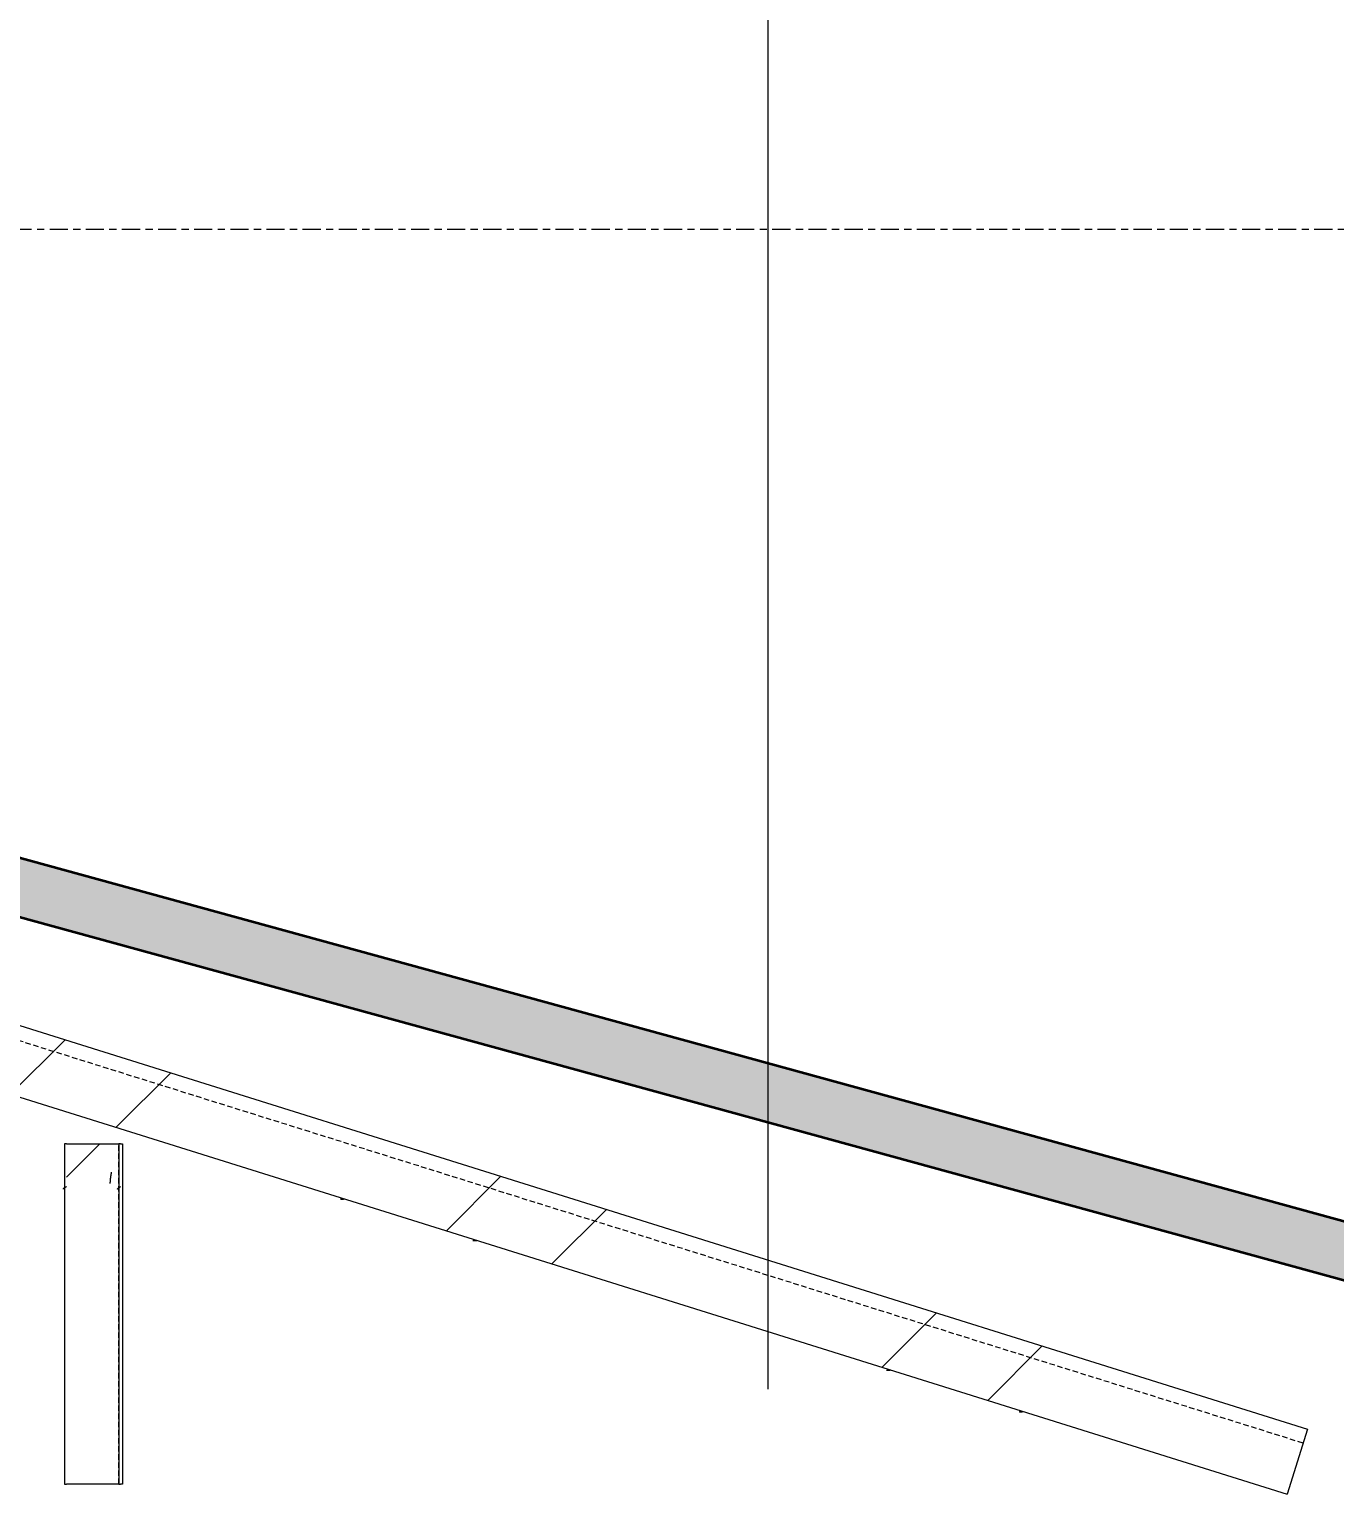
# Model space of a CAD drawing. Header units: centimetres. Extents: x -6111 to 13767, y -285 to 1600.
# Drawn here: x -4830.5 to -4715.8, y 966.2 to 1095.1 of the extents above; entities that cross this region are included whole.
import ezdxf

# ---------------------------------------------------------------- set-up
doc = ezdxf.new("R2010")
doc.units = ezdxf.units.CM
doc.linetypes.add('Centre', pattern=[3.175, 0.635, -0.475, 1.59, -0.475])
doc.linetypes.add('Hidden', pattern=[0.714375, 0.47625, -0.238125])
for name, color, linetype, lineweight in [('A-ANNO-DIMS', 7, 'Continuous', 9), ('A-ANNO-DIMS-100', 7, 'Continuous', 9), ('A-FLOR-LEVL', 7, 'Continuous', 9), ('A-ROOF', 7, 'Continuous', 9), ('A-ROOF-PATT', 7, 'Continuous', 35), ('S-BEAM', 7, 'Continuous', 9)]:
    doc.layers.add(name, color=color, linetype=linetype, lineweight=lineweight)
doc.styles.add('Century Gothic_1', font='GOTHIC.TTF', dxfattribs={"height": 15})
doc.dimstyles.new('FCA_N_Cotas_E100', dxfattribs={"dimscale": 30.48, "dimtxt": 15.662524, "dimasz": 0.492126, "dimexe": 0.656168, "dimexo": 0.656168, "dimgap": 0.032808, "dimtad": 1, "dimlfac": 0.01, "dimrnd": 0.01, "dimzin": 0, "dimdsep": 46, "dimtxsty": 'Century Gothic_1', "dimblk1": 'OBLIQUE', "dimblk2": 'OBLIQUE', "dimsah": 1, "dimcen": 0.09, "dimdle": 0.656168, "dimadec": 3, "dimazin": 2, "dimtfac": 1, "dimtdec": 4, "dimtix": 1, "dimtmove": 0, "dimatfit": 3, "dimfxl": 1, "dimtvp": 1, "dimtolj": 1, "dimtzin": 0, "dimarcsym": 2})
pattern_1 = [(45, (0, 0), (-25.14472, 25.14472), []), (45, (0, 38.1), (-25.14472, 25.14472), [])]

# ---------------------------------------------------------------- blocks, each defined once
blk = doc.blocks.new('PQ_RVR_ARQ-01_ZZ_ZZ_MO_T_A_rvt-1-Elevación Eje 1')
at = {"layer": 'A-ROOF-PATT', "lineweight": 9, "true_color": 0xeaeaea}
h = blk.add_hatch(color=254, dxfattribs=at)
h.paths.add_polyline_path([(-4662.32, 970.65), (-4662.32, 975.83), (-5071.41, 1088.14), (-5080.46, 1085.6), (-5071.75, 1082.87), (-5071.43, 1082.96), (-4676.26, 974.47)])
h.paths.add_polyline_path([(-5486.76, 971.67), (-5316.05, 1017.41), (-5202.33, 1053.06), (-5486.76, 976.84)])
h.paths.add_polyline_path([(-5177.91, 1054.42), (-5093.21, 1077.12), (-5093.13, 1079.7), (-5088.13, 1079.7), (-5088.13, 1078.48), (-5082.57, 1079.97), (-5089.49, 1082.14), (-5133.84, 1068.24)])
at = {"layer": 'A-ROOF', "color": 254, "lineweight": 35, "true_color": 0xcccccc}
for p, q in [((-4662.32, 975.83), (-5071.41, 1088.14)), ((-5071.43, 1082.96), (-4676.76, 974.61))]:
    blk.add_line(p, q, dxfattribs=at)
blk = doc.blocks.new('C Shapes - C8x16-1788155-Elevación Eje 1')
at = {"layer": 'S-BEAM', "linetype": 'Hidden'}
blk.add_line((-4718.55, 970.79), (-5089.49, 1087.07), dxfattribs=at)
blk = doc.blocks.new('FP_8-Elevación Eje 1')
at = {"layer": 'S-BEAM', "color": 9, "true_color": 0xc0c0c0}
for p, q in [((-4803.13, 992.25), (-4803.12, 992.25)), ((-4803.12, 992.25), (-4803.1, 992.25)), ((-4803.1, 992.25), (-4803.09, 992.24)), ((-4803.09, 992.24), (-4803.07, 992.24)), ((-4803.07, 992.24), (-4803.06, 992.24)), ((-4803.06, 992.24), (-4803.04, 992.24)), ((-4803.04, 992.24), (-4803.02, 992.23)), ((-4803.02, 992.23), (-4803.01, 992.23)), ((-4803.01, 992.23), (-4802.99, 992.23)), ((-4802.99, 992.23), (-4802.97, 992.23)), ((-4802.97, 992.23), (-4802.96, 992.23)), ((-4802.96, 992.23), (-4802.94, 992.23)), ((-4802.94, 992.23), (-4802.92, 992.23)), ((-4802.92, 992.23), (-4802.91, 992.24)), ((-4802.91, 992.24), (-4802.89, 992.24)), ((-4802.89, 992.24), (-4802.87, 992.24)), ((-4802.87, 992.24), (-4802.86, 992.24)), ((-4802.86, 992.24), (-4802.84, 992.25)), ((-4802.84, 992.25), (-4802.82, 992.25)), ((-4802.82, 992.25), (-4802.8, 992.25)), ((-4802.8, 992.25), (-4802.79, 992.26)), ((-4802.79, 992.26), (-4802.77, 992.26)), ((-4791.15, 988.61), (-4791.14, 988.62)), ((-4791.5, 988.61), (-4791.49, 988.6)), ((-4791.49, 988.6), (-4791.47, 988.6)), ((-4791.47, 988.6), (-4791.46, 988.6)), ((-4791.46, 988.6), (-4791.44, 988.59)), ((-4791.44, 988.59), (-4791.42, 988.59)), ((-4791.42, 988.59), (-4791.41, 988.59)), ((-4791.41, 988.59), (-4791.39, 988.59)), ((-4791.39, 988.59), (-4791.38, 988.59)), ((-4791.38, 988.59), (-4791.36, 988.59)), ((-4791.36, 988.59), (-4791.34, 988.59)), ((-4791.34, 988.59), (-4791.33, 988.59)), ((-4791.33, 988.59), (-4791.31, 988.59)), ((-4791.31, 988.59), (-4791.29, 988.59)), ((-4791.29, 988.59), (-4791.28, 988.59)), ((-4791.28, 988.59), (-4791.26, 988.59)), ((-4791.26, 988.59), (-4791.24, 988.59)), ((-4791.24, 988.59), (-4791.23, 988.6)), ((-4791.23, 988.6), (-4791.21, 988.6)), ((-4791.21, 988.6), (-4791.19, 988.6)), ((-4791.19, 988.6), (-4791.17, 988.61)), ((-4791.17, 988.61), (-4791.15, 988.61)), ((-4755.15, 977.21), (-4755.13, 977.21)), ((-4755.13, 977.21), (-4755.12, 977.2)), ((-4755.12, 977.2), (-4755.1, 977.2)), ((-4755.1, 977.2), (-4755.08, 977.2)), ((-4755.08, 977.2), (-4755.07, 977.2)), ((-4755.07, 977.2), (-4755.05, 977.19)), ((-4755.05, 977.19), (-4755.04, 977.19)), ((-4755.04, 977.19), (-4755.02, 977.19)), ((-4755.02, 977.19), (-4755, 977.19)), ((-4755, 977.19), (-4754.99, 977.19)), ((-4754.99, 977.19), (-4754.97, 977.19)), ((-4754.97, 977.19), (-4754.95, 977.19)), ((-4754.95, 977.19), (-4754.94, 977.19)), ((-4754.94, 977.19), (-4754.92, 977.19)), ((-4754.92, 977.19), (-4754.9, 977.2)), ((-4754.9, 977.2), (-4754.89, 977.2)), ((-4754.89, 977.2), (-4754.87, 977.2)), ((-4754.87, 977.2), (-4754.85, 977.2)), ((-4754.85, 977.2), (-4754.83, 977.21)), ((-4754.83, 977.21), (-4754.82, 977.21)), ((-4754.82, 977.21), (-4754.8, 977.22)), ((-4754.8, 977.22), (-4754.78, 977.22)), ((-4743.51, 973.57), (-4743.5, 973.56)), ((-4743.5, 973.56), (-4743.48, 973.56)), ((-4743.48, 973.56), (-4743.47, 973.55)), ((-4743.47, 973.55), (-4743.45, 973.55)), ((-4743.45, 973.55), (-4743.44, 973.55)), ((-4743.44, 973.55), (-4743.42, 973.55)), ((-4743.42, 973.55), (-4743.41, 973.55)), ((-4743.41, 973.55), (-4743.39, 973.55)), ((-4743.39, 973.55), (-4743.37, 973.54)), ((-4743.37, 973.54), (-4743.36, 973.54)), ((-4743.36, 973.54), (-4743.34, 973.54)), ((-4743.34, 973.54), (-4743.32, 973.55)), ((-4743.32, 973.55), (-4743.31, 973.55)), ((-4743.31, 973.55), (-4743.29, 973.55)), ((-4743.29, 973.55), (-4743.27, 973.55)), ((-4743.27, 973.55), (-4743.26, 973.55)), ((-4743.26, 973.55), (-4743.24, 973.55)), ((-4743.24, 973.55), (-4743.22, 973.56)), ((-4743.22, 973.56), (-4743.2, 973.56)), ((-4743.2, 973.56), (-4743.19, 973.57)), ((-4743.19, 973.57), (-4743.17, 973.57)), ((-4743.17, 973.57), (-4743.15, 973.57))]:
    blk.add_line(p, q, dxfattribs=at)
blk = doc.blocks.new('FP_16-Elevación Eje 1')
at = {"layer": 'S-BEAM', "color": 9, "true_color": 0xc0c0c0}
for p, q in [((-4823.35, 993.88), (-4823.34, 993.9)), ((-4823.35, 993.86), (-4823.35, 993.88)), ((-4823.35, 993.85), (-4823.35, 993.86)), ((-4823.35, 993.83), (-4823.35, 993.85)), ((-4823.35, 993.82), (-4823.35, 993.83)), ((-4823.35, 993.8), (-4823.35, 993.82)), ((-4823.35, 993.79), (-4823.35, 993.8)), ((-4823.35, 993.77), (-4823.35, 993.79)), ((-4823.35, 993.76), (-4823.35, 993.77)), ((-4823.34, 993.99), (-4823.33, 994.01)), ((-4823.34, 993.97), (-4823.34, 993.99)), ((-4823.34, 993.96), (-4823.34, 993.97)), ((-4823.34, 993.94), (-4823.34, 993.96)), ((-4823.34, 993.93), (-4823.34, 993.94)), ((-4823.34, 993.91), (-4823.34, 993.93)), ((-4823.34, 993.9), (-4823.34, 993.91)), ((-4823.33, 994.08), (-4823.32, 994.1)), ((-4823.33, 994.07), (-4823.33, 994.08)), ((-4823.33, 994.05), (-4823.33, 994.07)), ((-4823.33, 994.04), (-4823.33, 994.05)), ((-4823.33, 994.02), (-4823.33, 994.04)), ((-4823.33, 994.01), (-4823.33, 994.02)), ((-4823.32, 994.15), (-4823.31, 994.16)), ((-4823.32, 994.13), (-4823.32, 994.15)), ((-4823.32, 994.11), (-4823.32, 994.13)), ((-4823.32, 994.1), (-4823.32, 994.11)), ((-4823.31, 994.22), (-4823.3, 994.24)), ((-4823.31, 994.21), (-4823.31, 994.22)), ((-4823.31, 994.19), (-4823.31, 994.21)), ((-4823.31, 994.18), (-4823.31, 994.19)), ((-4823.31, 994.16), (-4823.31, 994.18)), ((-4823.3, 994.29), (-4823.29, 994.3)), ((-4823.3, 994.27), (-4823.3, 994.29)), ((-4823.3, 994.25), (-4823.3, 994.27)), ((-4823.3, 994.24), (-4823.3, 994.25)), ((-4823.29, 994.35), (-4823.28, 994.36)), ((-4823.29, 994.33), (-4823.29, 994.35)), ((-4823.29, 994.32), (-4823.29, 994.33)), ((-4823.29, 994.3), (-4823.29, 994.32)), ((-4823.28, 994.39), (-4823.27, 994.41)), ((-4823.28, 994.38), (-4823.28, 994.39)), ((-4823.28, 994.36), (-4823.28, 994.38)), ((-4823.27, 994.46), (-4823.26, 994.47)), ((-4823.27, 994.44), (-4823.27, 994.46)), ((-4823.27, 994.43), (-4823.27, 994.44)), ((-4823.27, 994.41), (-4823.27, 994.43)), ((-4823.26, 994.52), (-4823.25, 994.53)), ((-4823.26, 994.5), (-4823.26, 994.52)), ((-4823.26, 994.49), (-4823.26, 994.5)), ((-4823.26, 994.47), (-4823.26, 994.49)), ((-4823.25, 994.57), (-4823.24, 994.58)), ((-4823.25, 994.55), (-4823.25, 994.57)), ((-4823.25, 994.53), (-4823.25, 994.55)), ((-4823.24, 994.58), (-4823.24, 994.6)), ((-4823.36, 993.72), (-4823.35, 993.74)), ((-4823.36, 993.71), (-4823.36, 993.72)), ((-4823.36, 993.69), (-4823.36, 993.71)), ((-4823.36, 993.68), (-4823.36, 993.69)), ((-4823.36, 993.66), (-4823.36, 993.68)), ((-4823.36, 993.65), (-4823.36, 993.66)), ((-4823.36, 993.63), (-4823.36, 993.65)), ((-4823.36, 993.62), (-4823.36, 993.63)), ((-4823.35, 993.74), (-4823.35, 993.76))]:
    blk.add_line(p, q, dxfattribs=at)
blk = doc.blocks.new('FP_17-Elevación Eje 1')
at = {"layer": 'S-BEAM'}
blk.add_line((-4822.61, 997.1), (-4822.61, 967.19), dxfattribs=at)
at = {"layer": 'S-BEAM', "color": 9, "true_color": 0xc0c0c0}
for p, q in [((-4822.72, 993.13), (-4822.71, 993.14)), ((-4822.72, 993.12), (-4822.72, 993.13)), ((-4822.72, 993.13), (-4822.72, 993.13)), ((-4822.72, 993.13), (-4822.72, 993.13)), ((-4822.72, 993.11), (-4822.72, 993.12)), ((-4822.72, 993.12), (-4822.72, 993.12)), ((-4822.72, 993.12), (-4822.72, 993.12)), ((-4822.72, 993.1), (-4822.72, 993.11)), ((-4822.72, 993.11), (-4822.72, 993.11)), ((-4822.71, 993.15), (-4822.7, 993.16)), ((-4822.71, 993.14), (-4822.71, 993.15)), ((-4822.71, 993.15), (-4822.71, 993.15)), ((-4822.71, 993.15), (-4822.71, 993.15)), ((-4822.71, 993.14), (-4822.71, 993.14)), ((-4822.7, 993.16), (-4822.7, 993.17)), ((-4822.7, 993.17), (-4822.7, 993.17)), ((-4822.7, 993.17), (-4822.69, 993.17)), ((-4822.7, 993.16), (-4822.7, 993.16)), ((-4822.69, 993.18), (-4822.68, 993.19)), ((-4822.69, 993.17), (-4822.69, 993.18)), ((-4822.69, 993.18), (-4822.69, 993.18)), ((-4822.68, 993.19), (-4822.67, 993.2)), ((-4822.68, 993.19), (-4822.68, 993.19)), ((-4822.68, 993.19), (-4822.68, 993.19)), ((-4822.67, 993.2), (-4822.66, 993.21)), ((-4822.67, 993.2), (-4822.67, 993.2)), ((-4822.66, 993.21), (-4822.65, 993.22)), ((-4822.66, 993.21), (-4822.66, 993.21)), ((-4822.66, 993.21), (-4822.66, 993.21)), ((-4822.65, 993.22), (-4822.65, 993.22)), ((-4822.65, 993.22), (-4822.64, 993.22)), ((-4822.64, 993.22), (-4822.64, 993.23)), ((-4822.64, 993.23), (-4822.63, 993.23)), ((-4822.63, 993.23), (-4822.63, 993.24)), ((-4822.63, 993.24), (-4822.62, 993.24)), ((-4822.62, 993.24), (-4822.61, 993.25)), ((-4822.62, 993.24), (-4822.62, 993.24)), ((-4822.61, 993.25), (-4822.6, 993.26)), ((-4822.61, 993.25), (-4822.61, 993.25)), ((-4822.6, 993.26), (-4822.59, 993.26)), ((-4822.59, 993.26), (-4822.58, 993.27)), ((-4822.59, 993.26), (-4822.59, 993.26)), ((-4822.58, 993.27), (-4822.57, 993.28)), ((-4822.58, 993.27), (-4822.58, 993.27)), ((-4822.57, 993.28), (-4822.56, 993.28)), ((-4822.56, 993.28), (-4822.55, 993.29)), ((-4822.56, 993.28), (-4822.56, 993.28)), ((-4822.55, 993.29), (-4822.55, 993.29)), ((-4822.55, 993.29), (-4822.54, 993.29)), ((-4822.54, 993.29), (-4822.53, 993.3)), ((-4822.53, 993.3), (-4822.52, 993.31)), ((-4822.53, 993.3), (-4822.53, 993.3)), ((-4822.52, 993.31), (-4822.51, 993.31)), ((-4822.51, 993.31), (-4822.5, 993.32)), ((-4822.51, 993.31), (-4822.51, 993.31)), ((-4822.5, 993.32), (-4822.49, 993.32)), ((-4822.49, 993.32), (-4822.49, 993.33)), ((-4822.49, 993.33), (-4822.48, 993.33)), ((-4822.48, 993.33), (-4822.47, 993.33)), ((-4822.47, 993.33), (-4822.47, 993.34)), ((-4822.47, 993.34), (-4822.46, 993.34)), ((-4822.46, 993.34), (-4822.45, 993.35)), ((-4822.45, 993.35), (-4822.45, 993.35))]:
    blk.add_line(p, q, dxfattribs=at)
blk = doc.blocks.new('FP_18-Elevación Eje 1')
at = {"layer": 'S-BEAM'}
blk.add_line((-4827.37, 997.1), (-4827.37, 967.19), dxfattribs=at)
at = {"layer": 'S-BEAM', "color": 9, "true_color": 0xc0c0c0}
for p, q in [((-4827.48, 993.13), (-4827.48, 993.14)), ((-4827.48, 993.14), (-4827.48, 993.14)), ((-4827.48, 993.14), (-4827.47, 993.14)), ((-4827.48, 993.12), (-4827.48, 993.13)), ((-4827.48, 993.13), (-4827.48, 993.13)), ((-4827.48, 993.11), (-4827.48, 993.12)), ((-4827.48, 993.12), (-4827.48, 993.12)), ((-4827.48, 993.12), (-4827.48, 993.12)), ((-4827.48, 993.1), (-4827.48, 993.11)), ((-4827.48, 993.11), (-4827.48, 993.11)), ((-4827.47, 993.15), (-4827.47, 993.16)), ((-4827.47, 993.16), (-4827.46, 993.16)), ((-4827.47, 993.14), (-4827.47, 993.15)), ((-4827.47, 993.15), (-4827.47, 993.15)), ((-4827.47, 993.15), (-4827.47, 993.15)), ((-4827.46, 993.16), (-4827.46, 993.17)), ((-4827.46, 993.17), (-4827.46, 993.17)), ((-4827.46, 993.17), (-4827.45, 993.17)), ((-4827.45, 993.18), (-4827.45, 993.19)), ((-4827.45, 993.19), (-4827.44, 993.19)), ((-4827.45, 993.17), (-4827.45, 993.18)), ((-4827.45, 993.18), (-4827.45, 993.18)), ((-4827.44, 993.19), (-4827.43, 993.2)), ((-4827.44, 993.19), (-4827.44, 993.19)), ((-4827.43, 993.2), (-4827.43, 993.21)), ((-4827.43, 993.21), (-4827.42, 993.21)), ((-4827.43, 993.2), (-4827.43, 993.2)), ((-4827.42, 993.21), (-4827.41, 993.22)), ((-4827.42, 993.21), (-4827.42, 993.21)), ((-4827.41, 993.22), (-4827.41, 993.22)), ((-4827.41, 993.22), (-4827.4, 993.22)), ((-4827.4, 993.22), (-4827.4, 993.23)), ((-4827.4, 993.23), (-4827.39, 993.23)), ((-4827.39, 993.23), (-4827.39, 993.24)), ((-4827.39, 993.24), (-4827.38, 993.24)), ((-4827.38, 993.24), (-4827.37, 993.25)), ((-4827.38, 993.24), (-4827.38, 993.24)), ((-4827.37, 993.25), (-4827.36, 993.26)), ((-4827.37, 993.25), (-4827.37, 993.25)), ((-4827.36, 993.26), (-4827.36, 993.26)), ((-4827.36, 993.26), (-4827.35, 993.26)), ((-4827.35, 993.26), (-4827.34, 993.27)), ((-4827.34, 993.27), (-4827.33, 993.28)), ((-4827.34, 993.27), (-4827.34, 993.27)), ((-4827.33, 993.28), (-4827.33, 993.28)), ((-4827.33, 993.28), (-4827.32, 993.28)), ((-4827.32, 993.28), (-4827.31, 993.29)), ((-4827.31, 993.29), (-4827.3, 993.3)), ((-4827.31, 993.29), (-4827.31, 993.29)), ((-4827.3, 993.3), (-4827.3, 993.3)), ((-4827.3, 993.3), (-4827.29, 993.3)), ((-4827.29, 993.3), (-4827.28, 993.31)), ((-4827.28, 993.31), (-4827.28, 993.31)), ((-4827.28, 993.31), (-4827.27, 993.31)), ((-4827.27, 993.31), (-4827.26, 993.32)), ((-4827.26, 993.32), (-4827.25, 993.33)), ((-4827.26, 993.32), (-4827.26, 993.32)), ((-4827.25, 993.33), (-4827.24, 993.33)), ((-4827.24, 993.33), (-4827.23, 993.34)), ((-4827.24, 993.33), (-4827.24, 993.33)), ((-4827.23, 993.34), (-4827.22, 993.34)), ((-4827.22, 993.34), (-4827.22, 993.35)), ((-4827.22, 993.35), (-4827.21, 993.35))]:
    blk.add_line(p, q, dxfattribs=at)
blk = doc.blocks.new('M_L Equal Angles - L51X51X3_2-1788159-Elevación Eje 1')
at = {"layer": 'S-BEAM', "true_color": 0xc0c0c0}
h = blk.add_hatch(dxfattribs=at)
h.set_pattern_fill('FP_2', color=9, style=0, pattern_type=2)
h.set_pattern_definition(pattern_1)
h.paths.add_polyline_path([(-4823.24, 967.19), (-4823.24, 997.1), (-4827.21, 997.1), (-4827.21, 967.19), (-4825.37, 967.19)])
at = {"layer": 'S-BEAM'}
for p, q in [((-4827.21, 997.1), (-4827.37, 997.1)), ((-4827.21, 997.1), (-4823.24, 997.1)), ((-4823.24, 997.1), (-4822.61, 997.1)), ((-4822.45, 997.1), (-4822.61, 997.1)), ((-4822.45, 997.1), (-4822.29, 997.1)), ((-4822.29, 997.1), (-4822.29, 967.19)), ((-4827.37, 967.19), (-4827.21, 967.19)), ((-4823.24, 967.19), (-4827.21, 967.19)), ((-4822.61, 967.19), (-4823.24, 967.19)), ((-4822.61, 967.19), (-4822.45, 967.19)), ((-4822.29, 967.19), (-4822.45, 967.19))]:
    blk.add_line(p, q, dxfattribs=at)
at = {"layer": 'S-BEAM', "linetype": 'Hidden'}
blk.add_line((-4822.61, 967.19), (-4822.61, 997.1), dxfattribs=at)
at = {"layer": 'S-BEAM'}
for name in ['FP_18-Elevación Eje 1', 'FP_17-Elevación Eje 1', 'FP_16-Elevación Eje 1']:
    blk.add_blockref(name, (0, 0), dxfattribs=at)
blk = doc.blocks.new('DIMBLOCK2-Elevación Eje 1')
at = {"layer": 'A-ANNO-DIMS-100'}
for p, q in [((-5078.54, 1253.14), (-5078.54, 1273.14)), ((-4765.58, 1253.14), (-4765.58, 1273.14)), ((-5078.54, 1253.14), (-4745.58, 1253.14)), ((-5078.54, 1253.14), (-5078.54, 1243.75)), ((-4765.58, 1253.14), (-4765.58, 975.53))]:
    blk.add_line(p, q, dxfattribs=at)
at = {"layer": 'A-ANNO-DIMS-100', "lineweight": 35}
for p, q in [((-5078.54, 1253.14), (-5071.04, 1260.64)), ((-4765.58, 1253.14), (-4758.08, 1260.64)), ((-5078.54, 1253.14), (-5086.04, 1245.64)), ((-4765.58, 1253.14), (-4773.08, 1245.64))]:
    blk.add_line(p, q, dxfattribs=at)
at = {"layer": 'A-ANNO-DIMS-100', "color": 0, "insert": (-4942.44, 1273.37), "char_height": 15, "width": 48.9267, "attachment_point": 1, "line_spacing_factor": 0.984502, "style": 'Century Gothic_1'}
blk.add_mtext('3.13', dxfattribs=at)
blk = doc.blocks.new('_Oblique')
at = {"color": 0, "linetype": 'ByBlock', "lineweight": -2}
blk.add_line((-0.5, -0.5), (0.5, 0.5), dxfattribs=at)
blk = doc.blocks.new('DIMBLOCK3-Elevación Eje 1')
at = {"layer": 'A-ANNO-DIMS-100'}
for p, q in [((-5438.84, 1313.19), (-5438.84, 1333.19)), ((-4765.58, 1313.19), (-4765.58, 1333.19)), ((-5458.84, 1313.19), (-4745.58, 1313.19)), ((-5438.84, 1313.19), (-5438.84, 975.53)), ((-4765.58, 1313.19), (-4765.58, 975.53))]:
    blk.add_line(p, q, dxfattribs=at)
at = {"layer": 'A-ANNO-DIMS-100', "lineweight": 35}
for p, q in [((-5438.84, 1313.19), (-5431.34, 1320.69)), ((-4765.58, 1313.19), (-4758.08, 1320.69)), ((-5438.84, 1313.19), (-5446.34, 1305.69)), ((-4765.58, 1313.19), (-4773.08, 1305.69))]:
    blk.add_line(p, q, dxfattribs=at)
at = {"layer": 'A-ANNO-DIMS-100', "color": 0, "insert": (-5122.59, 1333.42), "char_height": 15, "width": 48.9267, "attachment_point": 1, "line_spacing_factor": 0.984502, "style": 'Century Gothic_1'}
blk.add_mtext('6.73', dxfattribs=at)
blk = doc.blocks.new('DIMBLOCK4-Elevación Eje 1')
at = {"layer": 'A-ANNO-DIMS-100'}
for p, q in [((-4612.36, 981.63), (-4612.36, 541.5)), ((-4612.36, 961.63), (-4670.73, 961.63)), ((-4612.36, 961.63), (-4592.36, 961.63)), ((-4612.36, 541.5), (-4745.58, 541.5)), ((-4612.36, 541.5), (-4592.36, 541.5))]:
    blk.add_line(p, q, dxfattribs=at)
at = {"layer": 'A-ANNO-DIMS-100', "lineweight": 35}
for p, q in [((-4612.36, 961.63), (-4619.86, 969.13)), ((-4612.36, 961.63), (-4604.86, 954.13)), ((-4612.36, 541.5), (-4619.86, 549)), ((-4612.36, 541.5), (-4604.86, 534))]:
    blk.add_line(p, q, dxfattribs=at)
at = {"layer": 'A-ANNO-DIMS-100', "color": 0, "insert": (-4632.58, 731.18), "char_height": 15, "width": 48.9267, "attachment_point": 1, "rotation": 90, "line_spacing_factor": 0.984502, "style": 'Century Gothic_1'}
blk.add_mtext('4.20', dxfattribs=at)

msp = doc.modelspace()

# ---------------------------------------------------------------- hatches: boundary and pattern name
at = {"layer": 'S-BEAM', "true_color": 0xc0c0c0}
h = msp.add_hatch(dxfattribs=at)
h.set_pattern_fill('FP_4', color=9, style=0, pattern_type=2)
h.set_pattern_definition(pattern_1)
h.paths.add_polyline_path([(-4719.953, 966.301), (-4718.158, 972.026), (-5089.492, 1088.427), (-5089.492, 1082.139), (-4772.703, 982.837)])

# ---------------------------------------------------------------- linework, layer by layer
at = {"layer": 'A-FLOR-LEVL', "color": 253, "linetype": 'Centre', "true_color": 0xaaaaaa}
msp.add_line((-5871.196, 1077.508), (-4396.473, 1077.508), dxfattribs=at)
at = {"layer": 'S-BEAM'}
for p, q in [((-5089.492, 1088.427), (-4718.158, 972.026)), ((-5089.492, 1082.139), (-4719.953, 966.301)), ((-4718.158, 972.026), (-4719.953, 966.301))]:
    msp.add_line(p, q, dxfattribs=at)

# ---------------------------------------------------------------- block references
at = {"lineweight": 5}
msp.add_blockref('PQ_RVR_ARQ-01_ZZ_ZZ_MO_T_A_rvt-1-Elevación Eje 1', (0, 0), dxfattribs=at)
at = {"layer": 'S-BEAM', "linetype": 'Hidden'}
msp.add_blockref('C Shapes - C8x16-1788155-Elevación Eje 1', (0, 0), dxfattribs=at)
at = {"layer": 'S-BEAM'}
for name in ['FP_8-Elevación Eje 1', 'M_L Equal Angles - L51X51X3_2-1788159-Elevación Eje 1']:
    msp.add_blockref(name, (0, 0), dxfattribs=at)

# ---------------------------------------------------------------- dimensions: what is measured, and where the dimension line sits
at = {"layer": 'A-ANNO-DIMS'}
for base, p1, override, picture, middle in [((-4765.577, 1313.194), (-5438.839, 955.53), {"dimpost": '<>', "dimfxl": 673.262505}, 'DIMBLOCK3-Elevación Eje 1', (-5102.208, 1322.072)), ((-4765.577, 1253.141), (-5078.539, 1263.748), {"dimpost": '<>', "dimfxl": 439.253203}, 'DIMBLOCK2-Elevación Eje 1', (-4922.058, 1262.019))]:
    dim = msp.add_linear_dim(base=base, p1=p1, p2=(-4765.577, 955.53), dimstyle='FCA_N_Cotas_E100', override=override, dxfattribs=at)
    dim.commit()
    dim.dimension.update_dxf_attribs({"geometry": picture, "text_midpoint": middle})
dim = msp.add_linear_dim(base=(-4612.357, 541.5), p1=(-4690.726, 961.633), p2=(-4765.578, 541.5), angle=90, dimstyle='FCA_N_Cotas_E100', override={"dimpost": '<>', "dimfxl": 426.749074}, dxfattribs=at)
dim.commit()
dim.dimension.update_dxf_attribs({"geometry": 'DIMBLOCK4-Elevación Eje 1', "text_midpoint": (-4621.234, 751.567)})

doc.saveas('drawing.dxf')
